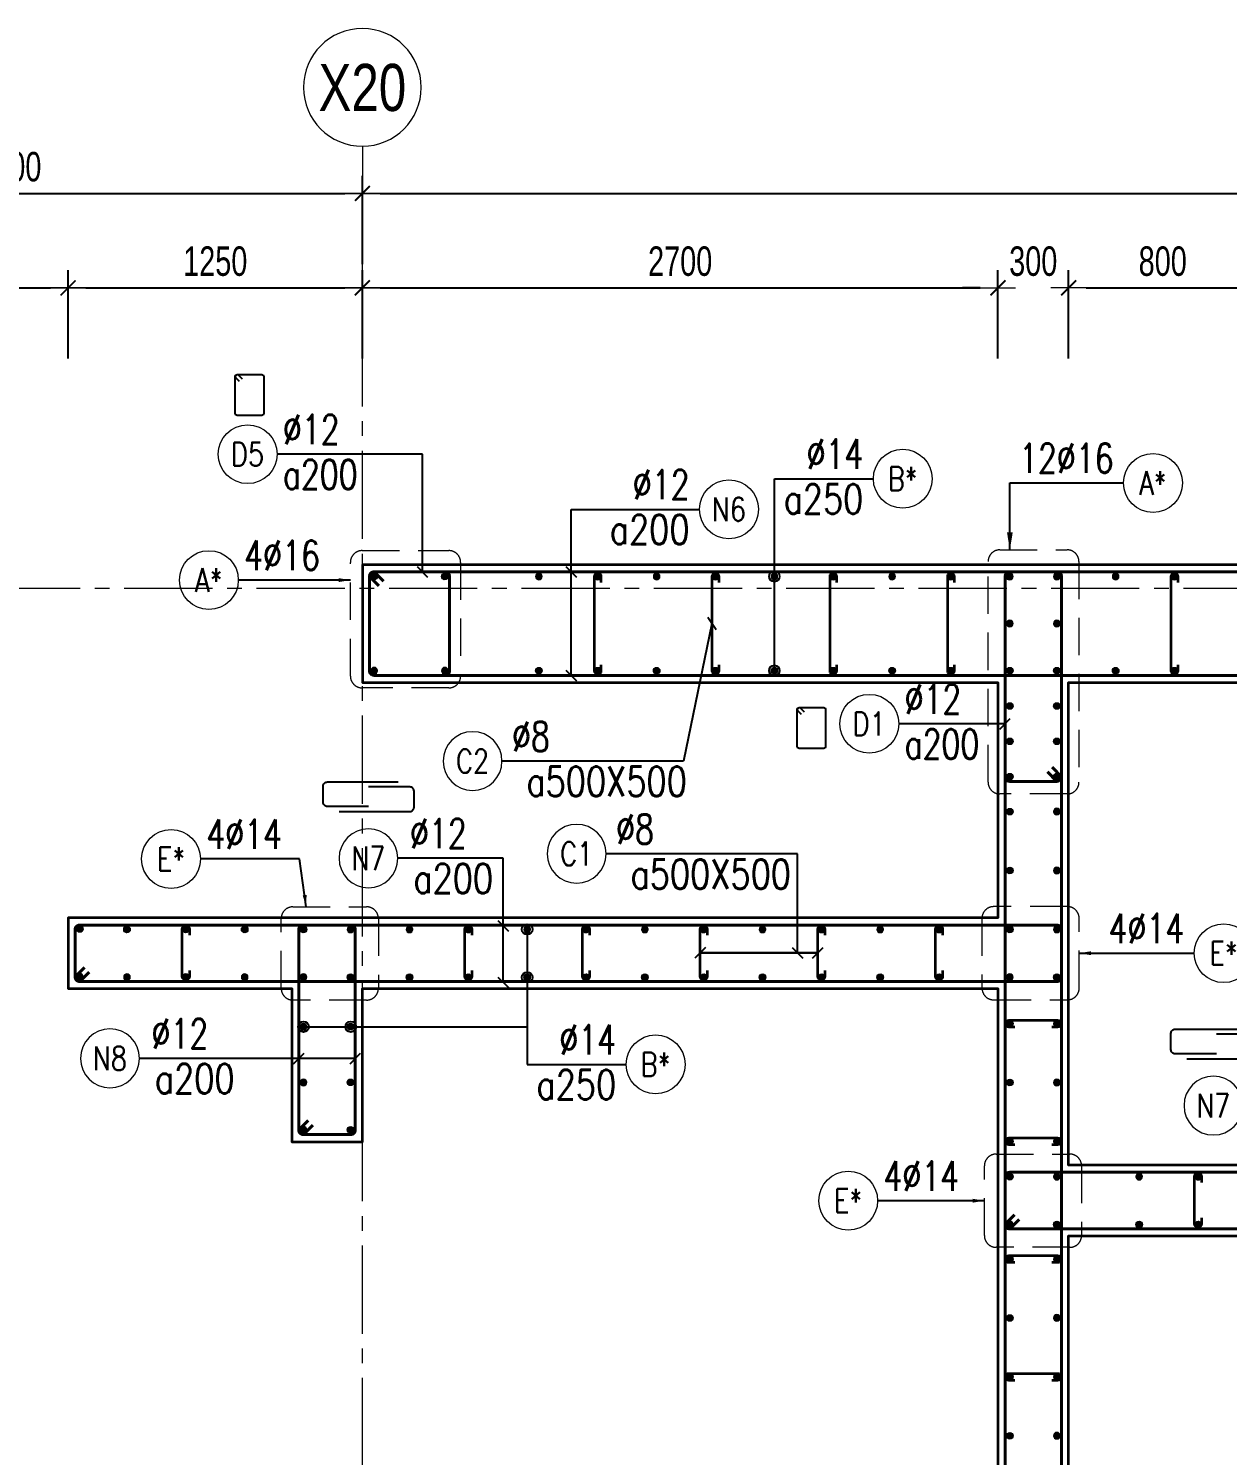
# Model space of a CAD drawing. Header units: millimetres. Extents: x 944027 to 981803, y -83026 to 82675.
# Drawn here: x 948453 to 953547, y -6382 to -322 of the extents above; entities that cross this region are included whole.
import ezdxf
from ezdxf.enums import TextEntityAlignment as Align

# ---------------------------------------------------------------- set-up
doc = ezdxf.new("R2010")
doc.units = ezdxf.units.MM
doc.header["$MEASUREMENT"] = 0
for name, pattern in [('HIDDEN2', [4.7625, 3.175, -1.5875]), ('HT_Dim Grid$0$CENTER2', [1.125, 0.75, -0.125, 0.125, -0.125]), ('HT_Grid$0$CENTER2', [1.125, 0.75, -0.125, 0.125, -0.125])]:
    doc.linetypes.add(name, pattern=pattern)
doc.layers.get('0').update_dxf_attribs({"lineweight": 20})
doc.layers.get('Defpoints').update_dxf_attribs({"color": 151, "lineweight": 9})
for name, color, linetype, lineweight in [('HT_Dim Grid$0$NDC_S_AXIS', 5, 'HT_Dim Grid$0$CENTER2', 13), ('HT_Dim Grid$0$NDC_S_SYMBOL', 1, 'Continuous', 15), ('HT_Dim Grid$0$NDC_S_TEXT SYMBOL', 7, 'Continuous', 20), ('HT_Grid$0$NDC_S_AXIS', 5, 'HT_Grid$0$CENTER2', 13), ('KC-LEADER', 153, 'Continuous', 18), ('KC-THEP', 6, 'Continuous', 40), ('NDC_S_DIM', 1, 'Continuous', 15), ('NDC_S_HIDDEN', 8, 'HIDDEN2', 13), ('NDC_S_LEADER', 1, 'Continuous', 15), ('NDC_S_REBAR', 4, 'Continuous', 35), ('NDC_S_STIRRUP', 4, 'Continuous', 40), ('NDC_S_VN TEXT', 7, 'Continuous', 20), ('NDC_S_WALL', 6, 'Continuous', 35)]:
    doc.layers.add(name, color=color, linetype=linetype, lineweight=lineweight)
doc.layers.add('Leader', color=6, linetype='Continuous')
doc.layers.add('Ligature', color=1, linetype='Continuous')
doc.styles.add('HT_Dim Grid$0$NDC_ANNO', font='', dxfattribs={"width": 0.8})
doc.styles.add('NDC_ARIAL', font='arial.ttf', dxfattribs={"width": 0.85})
doc.styles.add('NDC_DIM', font='', dxfattribs={"width": 0.75})
doc.styles.add('NDC_EN TXT', font='romans.shx', dxfattribs={"width": 0.8})
doc.styles.get('HT_Dim Grid$0$NDC_ANNO').set_extended_font_data('Dotum')
doc.styles.get('NDC_DIM').set_extended_font_data('Dotum')
doc.dimstyles.new('NDC_1-50', dxfattribs={"dimscale": 50, "dimtxt": 2.5, "dimasz": 1, "dimexe": 1.5, "dimexo": 0, "dimgap": 0.8, "dimtad": 1, "dimdec": 0, "dimdsep": 46, "dimtxsty": 'NDC_ARIAL', "dimblk": 'DIMMARK', "dimcen": 49999.938995, "dimdle": 1.5, "dimclrd": 1, "dimclre": 1, "dimclrt": 3, "dimadec": 0, "dimazin": 0, "dimtfac": 1, "dimtdec": 0, "dimtix": 1, "dimtmove": 2, "dimatfit": 3, "dimfxl": 1, "dimarcsym": 0})
doc.dimstyles.new('NDC_dim_30', dxfattribs={"dimscale": 30, "dimtxt": 2.5, "dimasz": 1.5, "dimexe": 1.5, "dimexo": 2.5, "dimgap": 1, "dimtad": 1, "dimdec": 0, "dimzin": 0, "dimdsep": 46, "dimtxsty": 'NDC_DIM', "dimblk": 'DIMMARK', "dimcen": 0.09, "dimdle": 1.2, "dimclrd": 1, "dimclre": 1, "dimclrt": 3, "dimadec": 0, "dimazin": 0, "dimtfac": 1, "dimtdec": 0, "dimtix": 1, "dimtofl": 0, "dimtmove": 0, "dimatfit": 3, "dimfxl": 6, "dimfxlon": 1, "dimtolj": 1, "dimtzin": 0, "dimarcsym": 0})
doc.dimstyles.new('NDC_dim_50', dxfattribs={"dimscale": 50, "dimtxt": 2.5, "dimasz": 1.5, "dimexe": 1.5, "dimexo": 2.5, "dimgap": 1, "dimtad": 1, "dimdec": 0, "dimzin": 0, "dimdsep": 46, "dimtxsty": 'NDC_DIM', "dimblk": 'DIMMARK', "dimcen": 0.09, "dimdle": 1.2, "dimclrd": 1, "dimclre": 1, "dimclrt": 3, "dimadec": 0, "dimazin": 0, "dimtfac": 1, "dimtdec": 0, "dimtix": 1, "dimtofl": 0, "dimtmove": 0, "dimatfit": 3, "dimfxl": 6, "dimfxlon": 1, "dimtolj": 1, "dimtzin": 0, "dimarcsym": 0})

# ---------------------------------------------------------------- blocks, each defined once
blk = doc.blocks.new('THEP')
at = {"layer": 'KC-LEADER', "color": 6}
blk.add_circle((0, 0), 14, dxfattribs=at)
at = {"layer": 'KC-THEP'}
for p, q in [((-14, 0), (14, 0)), ((9.9, 9.9), (-9.9, -9.9)), ((-9.9, 9.9), (9.9, -9.9)), ((0, 14), (0, -14))]:
    blk.add_line(p, q, dxfattribs=at)
blk = doc.blocks.new('DIMMARK')
at = {"layer": 'NDC_S_DIM', "color": 1}
blk.add_line((-1.5, 0), (1, 0), dxfattribs=at)
at = {"layer": 'NDC_S_DIM', "color": 2, "const_width": 0.1}
blk.add_lwpolyline([(-0.424, -0.424), (0.424, 0.424)], dxfattribs=at)
blk = doc.blocks.new('*U11')
blk.add_circle((-2.5, 0), 2.5)
at = {"layer": 'NDC_S_VN TEXT', "color": 3, "style": 'NDC_EN TXT', "width": 0.75}
for tag, p in [('DK1', (0.5, 0.85)), ('KC1', (0.5, -2.97))]:
    blk.add_attdef(tag, p, '', height=2.5, dxfattribs=at)
at = {"layer": 'NDC_S_VN TEXT', "color": 7, "style": 'NDC_EN TXT', "width": 0.8}
blk.add_attdef('SH2', text='', height=2, dxfattribs=at).set_placement((-2.5, 0), align=Align.MIDDLE)
blk = doc.blocks.new('*U13')
blk.add_circle((-2.5, 0), 2.5)
at = {"layer": 'NDC_S_VN TEXT', "color": 3, "style": 'NDC_EN TXT', "width": 0.75}
blk.add_attdef('DK1', (0.5, 0.85), '', height=2.5, dxfattribs=at)
at = {"layer": 'NDC_S_VN TEXT', "color": 7, "style": 'NDC_EN TXT', "width": 0.8}
blk.add_attdef('SH2', text='', height=2, dxfattribs=at).set_placement((-2.5, 0), align=Align.MIDDLE)
blk = doc.blocks.new('*U10')
blk.add_circle((2.5, 0), 2.5)
at = {"layer": 'NDC_S_VN TEXT', "color": 3, "style": 'NDC_EN TXT'}
for tag, width, p in [('DK2', 0.75, (-0.85, 0.85)), ('KC2', 0.8, (-0.85, -2.97))]:
    blk.add_attdef(tag, text='', height=2.5, dxfattribs=dict(at, width=width)).set_placement(p, align=Align.RIGHT)
at = {"layer": 'NDC_S_VN TEXT', "color": 7, "style": 'NDC_EN TXT', "width": 0.8}
blk.add_attdef('SH3', text='', height=2, dxfattribs=at).set_placement((2.5, 0), align=Align.MIDDLE)
blk = doc.blocks.new('*U9')
blk.add_circle((2.5, 0), 2.5)
at = {"layer": 'NDC_S_VN TEXT', "color": 3, "style": 'NDC_EN TXT', "width": 0.75}
blk.add_attdef('DK2', text='', height=2.5, dxfattribs=at).set_placement((-0.85, 0.85), align=Align.RIGHT)
at = {"layer": 'NDC_S_VN TEXT', "color": 7, "style": 'NDC_EN TXT', "width": 0.8}
blk.add_attdef('SH3', text='', height=2, dxfattribs=at).set_placement((2.5, 0), align=Align.MIDDLE)
blk = doc.blocks.new('A$C72321851')
at = {"layer": 'Ligature'}
for points in [[(-60.9, -129.3), (-60.9, 170.9, -0.414214), (-43.3, 188.5), (25.8, 188.5, -0.414214), (43.4, 170.9), (43.4, -4.3)], [(-39.7, -4.3), (-39.7, -179.5, 0.414214), (-22.1, -197.1), (47, -197.1, 0.414214), (64.6, -179.5), (64.6, 120.7)]]:
    blk.add_lwpolyline(points, format="xyb", dxfattribs=at)
blk = doc.blocks.new('*D440')
at = {"layer": 'Defpoints', "color": 0, "ltscale": 200, "transparency": 16777216}
for p in [(948621.5, -1423.6), (947171.5, -2599.3), (948621.5, -2599.3)]:
    blk.add_point(p, dxfattribs=at)
at = {"layer": 'NDC_S_DIM', "color": 1, "lineweight": -2, "ltscale": 200, "transparency": 16777216}
for p, q in [((947171.5, -1723.6), (947171.5, -1348.6)), ((948621.5, -1723.6), (948621.5, -1348.6)), ((947246.5, -1423.6), (948546.5, -1423.6))]:
    blk.add_line(p, q, dxfattribs=at)
at = {"layer": 'NDC_S_DIM', "color": 1, "lineweight": -2, "ltscale": 200, "transparency": 16777216, "xscale": 75, "yscale": 75, "zscale": 75, "rotation": 180}
blk.add_blockref('DIMMARK', (947171.5, -1423.6), dxfattribs=at)
at = {"layer": 'NDC_S_DIM', "color": 1, "lineweight": -2, "ltscale": 200, "transparency": 16777216, "xscale": 75, "yscale": 75, "zscale": 75}
blk.add_blockref('DIMMARK', (948621.5, -1423.6), dxfattribs=at)
at = {"layer": 'NDC_S_DIM', "color": 3, "ltscale": 200, "transparency": 16777216, "insert": (947896.5, -1311), "char_height": 125, "attachment_point": 5, "style": 'NDC_DIM'}
blk.add_mtext('\\A1;1450', dxfattribs=at)
blk = doc.blocks.new('*D441')
at = {"layer": 'Defpoints', "color": 0, "ltscale": 200, "transparency": 16777216}
for p in [(952871.5, -1423.6), (952571.5, -3099.3), (952871.5, -3099.3)]:
    blk.add_point(p, dxfattribs=at)
at = {"layer": 'NDC_S_DIM', "color": 1, "lineweight": -2, "ltscale": 200, "transparency": 16777216}
for p, q in [((952571.5, -1723.6), (952571.5, -1348.6)), ((952871.5, -1723.6), (952871.5, -1348.6)), ((952496.5, -1423.6), (952421.5, -1423.6)), ((952946.5, -1423.6), (953021.5, -1423.6))]:
    blk.add_line(p, q, dxfattribs=at)
at = {"layer": 'NDC_S_DIM', "color": 1, "lineweight": -2, "ltscale": 200, "transparency": 16777216, "xscale": 75, "yscale": 75, "zscale": 75}
blk.add_blockref('DIMMARK', (952571.5, -1423.6), dxfattribs=at)
at = {"layer": 'NDC_S_DIM', "color": 1, "lineweight": -2, "ltscale": 200, "transparency": 16777216, "xscale": 75, "yscale": 75, "zscale": 75, "rotation": 180}
blk.add_blockref('DIMMARK', (952871.5, -1423.6), dxfattribs=at)
at = {"layer": 'NDC_S_DIM', "color": 3, "ltscale": 200, "transparency": 16777216, "insert": (952721.5, -1311), "char_height": 125, "attachment_point": 5, "style": 'NDC_DIM'}
blk.add_mtext('\\A1;300', dxfattribs=at)
blk = doc.blocks.new('*D442')
at = {"layer": 'Defpoints', "color": 0, "ltscale": 200, "transparency": 16777216}
for p in [(953671.5, -1423.6), (953671.5, -2849.3), (952871.5, -3099.3)]:
    blk.add_point(p, dxfattribs=at)
at = {"layer": 'NDC_S_DIM', "color": 1, "lineweight": -2, "ltscale": 200, "transparency": 16777216}
for p, q in [((952871.5, -1723.6), (952871.5, -1348.6)), ((953671.5, -1723.6), (953671.5, -1348.6)), ((952946.5, -1423.6), (953596.5, -1423.6))]:
    blk.add_line(p, q, dxfattribs=at)
at = {"layer": 'NDC_S_DIM', "color": 1, "lineweight": -2, "ltscale": 200, "transparency": 16777216, "xscale": 75, "yscale": 75, "zscale": 75, "rotation": 180}
blk.add_blockref('DIMMARK', (952871.5, -1423.6), dxfattribs=at)
at = {"layer": 'NDC_S_DIM', "color": 1, "lineweight": -2, "ltscale": 200, "transparency": 16777216, "xscale": 75, "yscale": 75, "zscale": 75}
blk.add_blockref('DIMMARK', (953671.5, -1423.6), dxfattribs=at)
at = {"layer": 'NDC_S_DIM', "color": 3, "ltscale": 200, "transparency": 16777216, "insert": (953271.5, -1311), "char_height": 125, "attachment_point": 5, "style": 'NDC_DIM'}
blk.add_mtext('\\A1;800', dxfattribs=at)
blk = doc.blocks.new('*D450')
at = {"layer": 'Defpoints', "color": 0, "ltscale": 200, "transparency": 16777216}
for p in [(949871.5, -1022.4), (946871.5, -1723.6), (949871.5, -1723.6)]:
    blk.add_point(p, dxfattribs=at)
at = {"layer": 'NDC_S_DIM', "color": 1, "lineweight": -2, "ltscale": 200, "transparency": 16777216}
for p, q in [((946871.5, -1322.4), (946871.5, -947.4)), ((949871.5, -1322.4), (949871.5, -947.4)), ((946946.5, -1022.4), (949796.5, -1022.4))]:
    blk.add_line(p, q, dxfattribs=at)
at = {"layer": 'NDC_S_DIM', "color": 1, "lineweight": -2, "ltscale": 200, "transparency": 16777216, "xscale": 75, "yscale": 75, "zscale": 75, "rotation": 180}
blk.add_blockref('DIMMARK', (946871.5, -1022.4), dxfattribs=at)
at = {"layer": 'NDC_S_DIM', "color": 1, "lineweight": -2, "ltscale": 200, "transparency": 16777216, "xscale": 75, "yscale": 75, "zscale": 75}
blk.add_blockref('DIMMARK', (949871.5, -1022.4), dxfattribs=at)
at = {"layer": 'NDC_S_DIM', "color": 3, "ltscale": 200, "transparency": 16777216, "insert": (948371.5, -909.8), "char_height": 125, "attachment_point": 5, "style": 'NDC_DIM'}
blk.add_mtext('\\A1;3000', dxfattribs=at)
blk = doc.blocks.new('*U21')
at = {"layer": 'HT_Dim Grid$0$NDC_S_SYMBOL'}
blk.add_line((0, 5), (0, 9), dxfattribs=at)
blk.add_circle((0, 0), 5, dxfattribs=at)
at = {"layer": 'HT_Dim Grid$0$NDC_S_TEXT SYMBOL', "color": 7, "style": 'HT_Dim Grid$0$NDC_ANNO', "width": 0.8}
blk.add_attdef('GRID', text='', height=4, dxfattribs=at).set_placement((0, 0), align=Align.MIDDLE)
blk = doc.blocks.new('*D427')
at = {"layer": 'Defpoints', "color": 0, "ltscale": 200, "transparency": 16777216}
for p in [(949871.5, -1423.6), (949871.5, -1996.8), (948621.5, -2599.3)]:
    blk.add_point(p, dxfattribs=at)
at = {"layer": 'NDC_S_DIM', "color": 1, "lineweight": -2, "ltscale": 200, "transparency": 16777216}
for p, q in [((948621.5, -1723.6), (948621.5, -1348.6)), ((949871.5, -1723.6), (949871.5, -1348.6)), ((948696.5, -1423.6), (949796.5, -1423.6))]:
    blk.add_line(p, q, dxfattribs=at)
at = {"layer": 'NDC_S_DIM', "color": 1, "lineweight": -2, "ltscale": 200, "transparency": 16777216, "xscale": 75, "yscale": 75, "zscale": 75, "rotation": 180}
blk.add_blockref('DIMMARK', (948621.5, -1423.6), dxfattribs=at)
at = {"layer": 'NDC_S_DIM', "color": 1, "lineweight": -2, "ltscale": 200, "transparency": 16777216, "xscale": 75, "yscale": 75, "zscale": 75}
blk.add_blockref('DIMMARK', (949871.5, -1423.6), dxfattribs=at)
at = {"layer": 'NDC_S_DIM', "color": 3, "ltscale": 200, "transparency": 16777216, "insert": (949246.5, -1311), "char_height": 125, "attachment_point": 5, "style": 'NDC_DIM'}
blk.add_mtext('\\A1;1250', dxfattribs=at)
blk = doc.blocks.new('*D428')
at = {"layer": 'Defpoints', "color": 0, "ltscale": 200, "transparency": 16777216}
for p in [(952571.5, -1423.6), (952571.5, -1723.6), (949871.5, -1996.8)]:
    blk.add_point(p, dxfattribs=at)
at = {"layer": 'NDC_S_DIM', "color": 1, "lineweight": -2, "ltscale": 200, "transparency": 16777216}
for p, q in [((949871.5, -1723.6), (949871.5, -1348.6)), ((952571.5, -1598.6), (952571.5, -1348.6)), ((949946.5, -1423.6), (952496.5, -1423.6))]:
    blk.add_line(p, q, dxfattribs=at)
at = {"layer": 'NDC_S_DIM', "color": 1, "lineweight": -2, "ltscale": 200, "transparency": 16777216, "xscale": 75, "yscale": 75, "zscale": 75, "rotation": 180}
blk.add_blockref('DIMMARK', (949871.5, -1423.6), dxfattribs=at)
at = {"layer": 'NDC_S_DIM', "color": 1, "lineweight": -2, "ltscale": 200, "transparency": 16777216, "xscale": 75, "yscale": 75, "zscale": 75}
blk.add_blockref('DIMMARK', (952571.5, -1423.6), dxfattribs=at)
at = {"layer": 'NDC_S_DIM', "color": 3, "ltscale": 200, "transparency": 16777216, "insert": (951221.5, -1311), "char_height": 125, "attachment_point": 5, "style": 'NDC_DIM'}
blk.add_mtext('\\A1;2700', dxfattribs=at)
blk = doc.blocks.new('*D429')
at = {"layer": 'Defpoints', "color": 0, "ltscale": 200, "transparency": 16777216}
for p in [(958671.5, -1022.4), (949871.5, -1723.6), (958671.5, -2599.3)]:
    blk.add_point(p, dxfattribs=at)
at = {"layer": 'NDC_S_DIM', "color": 1, "lineweight": -2, "ltscale": 200, "transparency": 16777216}
for p, q in [((949871.5, -1322.4), (949871.5, -947.4)), ((958671.5, -1322.4), (958671.5, -947.4)), ((949946.5, -1022.4), (958596.5, -1022.4))]:
    blk.add_line(p, q, dxfattribs=at)
at = {"layer": 'NDC_S_DIM', "color": 1, "lineweight": -2, "ltscale": 200, "transparency": 16777216, "xscale": 75, "yscale": 75, "zscale": 75, "rotation": 180}
blk.add_blockref('DIMMARK', (949871.5, -1022.4), dxfattribs=at)
at = {"layer": 'NDC_S_DIM', "color": 1, "lineweight": -2, "ltscale": 200, "transparency": 16777216, "xscale": 75, "yscale": 75, "zscale": 75}
blk.add_blockref('DIMMARK', (958671.5, -1022.4), dxfattribs=at)
at = {"layer": 'NDC_S_DIM', "color": 3, "ltscale": 200, "transparency": 16777216, "insert": (954271.5, -909.8), "char_height": 125, "attachment_point": 5, "style": 'NDC_DIM'}
blk.add_mtext('\\A1;8800', dxfattribs=at)

msp = doc.modelspace()

# ---------------------------------------------------------------- linework, layer by layer
at = {"layer": 'HT_Grid$0$NDC_S_AXIS', "ltscale": 500}
for p, q in [((949871.5, -13177.5), (949871.5, -1022.4)), ((944922.1, -2699.3), (960215.5, -2699.3))]:
    msp.add_line(p, q, dxfattribs=at)
at = {"layer": 'Ligature'}
for points in [[(949349.8, -1821.8), (949333.9, -1805.8, -0.668179), (949339.7, -1791.9), (949444.3, -1791.9, -0.414214), (949452.5, -1800.1), (949452.5, -1957.2, -0.414214), (949444.3, -1965.3), (949339.7, -1965.3, -0.414214), (949331.5, -1957.2), (949331.5, -1800.1, -0.668179), (949345.4, -1794.3), (949361.4, -1810.3)], [(951737, -3235.7), (951721, -3219.7, -0.668179), (951726.8, -3205.8), (951831.4, -3205.8, -0.414214), (951839.6, -3214), (951839.6, -3371.1, -0.414214), (951831.4, -3379.2), (951726.8, -3379.2, -0.414214), (951718.6, -3371.1), (951718.6, -3214, -0.668179), (951732.5, -3208.2), (951748.5, -3224.2)]]:
    msp.add_lwpolyline(points, format="xyb", dxfattribs=at)
at = {"layer": 'NDC_S_HIDDEN', "ltscale": 50}
for points in [[(949870.5, -2539.4), (950239, -2539.4, -0.414214), (950289, -2589.4), (950289, -3072.1, -0.414214), (950239, -3122.1), (949870.5, -3122.1, -0.414214), (949820.5, -3072.1), (949820.5, -2589.4, -0.414214)], [(952579.6, -2536.2), (952865.7, -2536.2, -0.414214), (952915.7, -2586.2), (952915.7, -3522.7, -0.414214), (952865.7, -3572.7), (952579.6, -3572.7, -0.414214), (952529.6, -3522.7), (952529.6, -2586.2, -0.414214)], [(949576.5, -4052), (949889.5, -4052, -0.414214), (949939.5, -4102), (949939.5, -4397.9, -0.414214), (949889.5, -4447.9), (949576.5, -4447.9, -0.414214), (949526.5, -4397.9), (949526.5, -4102, -0.414214)], [(952866.4, -4051), (952553.4, -4051.2, 0.414214), (952503.4, -4101.3), (952503.7, -4397.1, 0.414214), (952553.7, -4447.1), (952866.7, -4446.9, 0.414214), (952916.7, -4396.8), (952916.5, -4100.9, 0.414214)], [(952563.8, -5102), (952876.8, -5102, -0.414214), (952926.8, -5152), (952926.8, -5447.9, -0.414214), (952876.8, -5497.9), (952563.8, -5497.9, -0.414214), (952513.8, -5447.9), (952513.8, -5152, -0.414214)]]:
    msp.add_lwpolyline(points, format="xyb", close=True, dxfattribs=at)
at = {"layer": 'NDC_S_REBAR'}
for points in [[(950886.6, -2674.3), (950886.6, -2649.3, 1), (950856.6, -2649.3), (950856.6, -3049.3, 1), (950886.6, -3049.3), (950886.6, -3024.3)], [(951386.6, -2674.3), (951386.6, -2649.3, 1), (951356.6, -2649.3), (951356.6, -3049.3, 1), (951386.6, -3049.3), (951386.6, -3024.3)], [(951886.6, -2674.3), (951886.6, -2649.3, 1), (951856.6, -2649.3), (951856.6, -3049.3, 1), (951886.6, -3049.3), (951886.6, -3024.3)], [(952386.6, -2674.3), (952386.6, -2649.3, 1), (952356.6, -2649.3), (952356.6, -3049.3, 1), (952386.6, -3049.3), (952386.6, -3024.3)], [(953336.5, -2674.3), (953336.5, -2649.3, 1), (953306.5, -2649.3), (953306.5, -3049.3, 1), (953336.5, -3049.3), (953336.5, -3024.3)], [(949136.5, -4322.7), (949136.5, -4347.7, -1), (949106.5, -4347.7), (949106.5, -4147.7, -1), (949136.5, -4147.7), (949136.5, -4172.7)], [(950336.5, -4322.7), (950336.5, -4347.7, -1), (950306.5, -4347.7), (950306.5, -4147.7, -1), (950336.5, -4147.7), (950336.5, -4172.7)], [(950836.5, -4322.7), (950836.5, -4347.7, -1), (950806.5, -4347.7), (950806.5, -4147.7, -1), (950836.5, -4147.7), (950836.5, -4172.7)], [(951336.5, -4322.7), (951336.5, -4347.7, -1), (951306.5, -4347.7), (951306.5, -4147.7, -1), (951336.5, -4147.7), (951336.5, -4172.7)], [(951836.5, -4322.7), (951836.5, -4347.7, -1), (951806.5, -4347.7), (951806.5, -4147.7, -1), (951836.5, -4147.7), (951836.5, -4172.7)], [(952336.5, -4322.7), (952336.5, -4347.7, -1), (952306.5, -4347.7), (952306.5, -4147.7, -1), (952336.5, -4147.7), (952336.5, -4172.7)], [(952643, -4563), (952618, -4563, -1), (952618, -4533), (952825, -4533, -1), (952825, -4563), (952800, -4563)], [(952643, -5063), (952618, -5063, -1), (952618, -5033), (952825.1, -5033, -1), (952825.1, -5063), (952800.1, -5063)], [(953436.5, -5372.7), (953436.5, -5397.7, -1), (953406.5, -5397.7), (953406.5, -5197.7, -1), (953436.5, -5197.7), (953436.5, -5222.7)], [(952643, -5563), (952618, -5563, -1), (952618, -5533), (952825.1, -5533, -1), (952825.1, -5563), (952800.1, -5563)], [(952643, -6063), (952618, -6063, -1), (952618, -6033), (952825.1, -6033, -1), (952825.1, -6063), (952800.1, -6063)]]:
    msp.add_lwpolyline(points, format="xyb", dxfattribs=at)
at = {"layer": 'NDC_S_STIRRUP'}
for points in [[(949961.5, -2669.3), (949921.5, -2629.3, 0.414214), (949901.5, -2649.3), (949901.5, -3049.3, 0.414214), (949921.5, -3069.3), (954021.5, -3069.3, 0.414214), (954041.5, -3049.3), (954041.5, -2649.3, 0.414214), (954021.5, -2629.3), (949921.5, -2629.3, 0.414214), (949901.5, -2649.3), (949941.5, -2689.3)], [(949961.5, -2669.3), (949921.5, -2629.3, 0.414214), (949901.5, -2649.3), (949901.5, -3049.3, 0.414214), (949921.5, -3069.3), (950221.5, -3069.3, 0.414214), (950241.5, -3049.3), (950241.5, -2649.3, 0.414214), (950221.5, -2629.3), (949921.5, -2629.3, 0.414214), (949901.5, -2649.3), (949941.5, -2689.3)], [(952801.5, -11709.3), (952841.5, -11749.3, -0.414214), (952821.5, -11769.3), (952621.5, -11769.3, -0.414214), (952601.5, -11749.3), (952601.5, -2649.3, -0.414214), (952621.5, -2629.3), (952821.5, -2629.3, -0.414214), (952841.5, -2649.3), (952841.5, -11749.3, -0.414214), (952821.5, -11769.3), (952781.5, -11729.3)], [(952801.6, -3459.3), (952841.6, -3499.3, -0.414214), (952821.6, -3519.3), (952621.6, -3519.3, -0.414214), (952601.6, -3499.3), (952601.5, -2649.3, -0.414214), (952621.5, -2629.3), (952821.5, -2629.3, -0.414214), (952841.5, -2649.3), (952841.6, -3499.3, -0.414214), (952821.6, -3519.3), (952781.6, -3479.3)], [(948711.5, -4329.3), (948671.5, -4369.3, -0.414214), (948651.5, -4349.3), (948651.5, -4149.3, -0.414214), (948671.5, -4129.3), (952821.5, -4129.3, -0.414214), (952841.5, -4149.3), (952841.5, -4349.3, -0.414358), (952821.5, -4369.3), (948671.5, -4369.3, -0.414214), (948651.5, -4349.3), (948691.5, -4309.3)], [(949641.5, -4959.3), (949601.5, -4999.3, 0.414214), (949621.5, -5019.3), (949821.5, -5019.3, 0.414214), (949841.5, -4999.3), (949841.5, -4149.3, 0.414214), (949821.5, -4129.3), (949621.5, -4129.3, 0.414214), (949601.5, -4149.3), (949601.5, -4999.3, 0.414214), (949621.5, -5019.3), (949661.5, -4979.3)], [(952661.5, -5379.3), (952621.5, -5419.3, -0.414214), (952601.5, -5399.3), (952601.5, -5199.3, -0.414214), (952621.5, -5179.3), (955921.5, -5179.3, -0.414214), (955941.5, -5199.3), (955941.5, -5399.3, -0.414358), (955921.5, -5419.3), (952621.5, -5419.3, -0.414214), (952601.5, -5399.3), (952641.5, -5359.3)]]:
    msp.add_lwpolyline(points, format="xyb", dxfattribs=at)
at = {"layer": 'NDC_S_WALL', "ltscale": 10}
for points in [[(954071.5, -2599.3), (949871.5, -2599.3), (949871.5, -3099.3), (952571.5, -3099.3), (952571.5, -4099.3), (948621.5, -4099.3), (948621.5, -4399.3), (949571.5, -4399.3), (949571.5, -5049.3), (949871.5, -5049.3), (949871.5, -4399.3), (952571.5, -4399.3), (952571.5, -9799.3)], [(955671.5, -5149.3), (952871.5, -5149.3), (952871.5, -3099.3), (954071.5, -3099.3)], [(958671.5, -11299.3), (952871.5, -11299.3), (952871.5, -5449.3), (955671.5, -5449.3)]]:
    msp.add_lwpolyline(points, dxfattribs=at)

# ---------------------------------------------------------------- block references
at = {"layer": 'HT_Dim Grid$0$NDC_S_AXIS'}
ref = msp.add_blockref('*U21', (949871.5, -572.4), dxfattribs=dict(at, xscale=-50, yscale=50, zscale=50, rotation=180))
ref.add_attrib('GRID', 'X20', dxfattribs={"layer": 'HT_Dim Grid$0$NDC_S_TEXT SYMBOL', "color": 7, "height": 200, "style": 'HT_Dim Grid$0$NDC_ANNO', "width": 0.8}).set_placement((949871.5, -572.4), align=Align.MIDDLE)
at = {"layer": 'KC-THEP'}
for p, rotation in [((949921.5, -2649.3), 9.668564436380946), ((950221.5, -2649.3), 9.668564436380946), ((952618, -2649.3), 189.6685644359343), ((952618, -2649.3), 189.6685644359343), ((950621.6, -3049.3), 189.6685644363809), ((950871.6, -3049.3), 189.6685644363809), ((951121.6, -3049.3), 189.6685644363809), ((951371.6, -3049.3), 189.6685644363809), ((951621.6, -3049.3), 189.6685644363809), ((951871.6, -3049.3), 189.6685644363809), ((952121.6, -3049.3), 189.6685644363809), ((952371.6, -3049.3), 189.6685644363809), ((952621.5, -3049.3), 189.6685644359343), ((952621.5, -3049.3), 189.6685644359343), ((952621.6, -3049.3), 189.6685644363809), ((952821.5, -3049.3), 189.6685644359343), ((952821.5, -3049.3), 189.6685644359343), ((953071.5, -3049.3), 189.6685644363809), ((953321.5, -3049.3), 189.6685644363809), ((952621.5, -3199.3), 189.6685644359343), ((952821.5, -3199.3), 189.6685644359343), ((952621.5, -3349.3), 189.6685644359343), ((952821.5, -3349.3), 189.6685644359343), ((952621.5, -3499.3), 189.6685644359343), ((952821.5, -3499.3), 189.6685644359343), ((952621.5, -3648), 189.6685644363809), ((952621.5, -3898), 189.6685644363809), ((948671.5, -4146.2), 189.6685644363809), ((948871.5, -4148), 189.6685644363809), ((949121.5, -4148), 189.6685644363809), ((949371.5, -4148), 189.6685644363809), ((949621.5, -4148), 189.6685644363809), ((952621.5, -4148), 189.6685644363809), ((949821.5, -4350.8), 189.6685644363809), ((950071.5, -4350.8), 189.6685644363809), ((950321.5, -4350.8), 189.6685644363809), ((950571.5, -4350.8), 189.6685644363809), ((950821.5, -4350.8), 189.6685644363809), ((951071.5, -4350.8), 189.6685644363809), ((951321.5, -4350.8), 189.6685644363809), ((951571.5, -4350.8), 189.6685644363809), ((951821.5, -4350.8), 189.6685644363809), ((952071.5, -4350.8), 189.6685644363809), ((952321.5, -4350.8), 189.6685644363809), ((952821.5, -4350.8), 189.6685644363809), ((952621.5, -4548), 189.6685644363809), ((949821.5, -4560.9), 189.6685644363809), ((949821.5, -4797.2), 189.6685644363809), ((952621.5, -4798), 189.6685644363809), ((949821.5, -4999), 189.6685644363809), ((952621.5, -5048), 189.6685644363809), ((952621.5, -5198), 189.6685644363809), ((952821.5, -5400.8), 189.6685644363809), ((953171.5, -5400.8), 189.6685644363809), ((953421.5, -5400.8), 189.6685644363809), ((952621.5, -5548), 189.6685644363809), ((952621.5, -5798), 189.6685644363809), ((952621.5, -6048), 189.6685644363809), ((952621.5, -6298), 189.6685644363809)]:
    msp.add_blockref('THEP', p, dxfattribs=dict(at, rotation=rotation))
at = {"layer": 'KC-THEP', "xscale": -1}
for p, rotation in [((950621.6, -2649.3), 350.3314355636191), ((950871.6, -2649.3), 350.3314355636191), ((951121.6, -2649.3), 350.3314355636191), ((951371.6, -2649.3), 350.3314355636191), ((951621.6, -2649.3), 350.3314355636191), ((951871.6, -2649.3), 350.3314355636191), ((952121.6, -2649.3), 350.3314355636191), ((952371.6, -2649.3), 350.3314355636191), ((952621.6, -2649.3), 350.3314355636191), ((952821.5, -2649.3), 350.3314355631725), ((952821.5, -2649.3), 350.3314355631725), ((953071.5, -2649.3), 350.3314355636191), ((953321.5, -2649.3), 350.3314355636191), ((952621.5, -2849.3), 170.3314355631724), ((952621.5, -2849.3), 170.3314355631724), ((952821.5, -2849.3), 170.3314355631724), ((952821.5, -2849.3), 170.3314355631724), ((949921.5, -3049.3), 170.331435563619), ((950221.5, -3049.3), 170.331435563619), ((952821.5, -3647.7), 350.3314355636191), ((952821.5, -3897.7), 350.3314355636191), ((949821.5, -4147.7), 350.3314355636191), ((950071.5, -4147.7), 350.3314355636191), ((950321.5, -4147.7), 350.3314355636191), ((950571.5, -4147.7), 350.3314355636191), ((950821.5, -4147.7), 350.3314355636191), ((951071.5, -4147.7), 350.3314355636191), ((951321.5, -4147.7), 350.3314355636191), ((951571.5, -4147.7), 350.3314355636191), ((951821.5, -4147.7), 350.3314355636191), ((952071.5, -4147.7), 350.3314355636191), ((952321.5, -4147.7), 350.3314355636191), ((952821.5, -4147.7), 350.3314355636191), ((948671.5, -4349.3), 350.3314355636191), ((948871.5, -4351.1), 350.3314355636191), ((949121.5, -4351.1), 350.3314355636191), ((949371.5, -4351.1), 350.3314355636191), ((949621.5, -4351.1), 350.3314355636191), ((952621.5, -4351.1), 350.3314355636191), ((952821.5, -4547.7), 350.3314355636191), ((949621.5, -4561.2), 350.3314355636191), ((949621.5, -4797.5), 350.3314355636191), ((952821.5, -4797.7), 350.3314355636191), ((949621.5, -4999.3), 350.3314355636191), ((952821.5, -5047.7), 350.3314355636191), ((952821.5, -5197.7), 350.3314355636191), ((953171.5, -5197.7), 350.3314355636191), ((953421.5, -5197.7), 350.3314355636191), ((952621.5, -5401.1), 350.3314355636191), ((952821.5, -5547.7), 350.3314355636191), ((952821.5, -5797.7), 350.3314355636191), ((952821.5, -6047.7), 350.3314355636191), ((952821.5, -6297.7), 350.3314355636191)]:
    msp.add_blockref('THEP', p, dxfattribs=dict(at, rotation=rotation))
at = {"layer": 'Leader', "xscale": -1, "rotation": 270.0000000000001}
for p in [(949902.3, -3586.3), (953503.6, -4636.3)]:
    msp.add_blockref('A$C72321851', p, dxfattribs=at)
at = {"layer": 'NDC_S_VN TEXT', "xscale": 50, "yscale": 50, "zscale": 50}
for name, p, values in [('*U11', (949508.9, -2129.9), {'SH2': 'D5', 'DK1': '%%C12', 'KC1': 'a200'}), ('*U10', (952042.2, -2234.2), {'SH3': 'B*', 'DK2': '%%C14', 'KC2': 'a250'}), ('*U9', (953105.3, -2252.2), {'SH3': 'A*', 'DK2': '12%%C16'}), ('*U10', (951303.8, -2364), {'SH3': 'N6', 'DK2': '%%C12', 'KC2': 'a200'}), ('*U13', (949344.5, -2664.6), {'SH2': 'A*', 'DK1': '4%%C16'}), ('*U11', (952149.9, -3274.7), {'SH2': 'D1', 'DK1': '%%C12', 'KC1': 'a200'}), ('*U13', (949183.8, -3848.8), {'SH2': 'E*', 'DK1': '4%%C14'}), ('*U9', (953405.5, -4248.9), {'SH3': 'E*', 'DK2': '4%%C14'}), ('*U10', (950992.1, -4721.2), {'SH3': 'B*', 'DK2': '%%C14', 'KC2': 'a250'}), ('*U13', (952060.4, -5300), {'SH2': 'E*', 'DK1': '4%%C14'})]:
    msp.add_blockref(name, p, dxfattribs=at).add_auto_attribs(values)
at = {"layer": 'NDC_S_VN TEXT'}
ref = msp.add_blockref('*U10', (950464.6, -3433.2), dxfattribs=dict(at, xscale=-50, yscale=50, zscale=50))
ref.add_attrib('SH3', 'C2', dxfattribs={"color": 7, "height": 100, "style": 'NDC_EN TXT', "width": 0.8}).set_placement((950339.6, -3433.2), align=Align.MIDDLE)
ref.add_attrib('DK2', '%%c8', dxfattribs={"color": 3, "height": 125, "style": 'NDC_EN TXT', "width": 0.75}).set_placement((950667.8, -3390.9), align=Align.RIGHT)
ref.add_attrib('KC2', 'a500X500', dxfattribs={"color": 3, "height": 125, "style": 'NDC_EN TXT', "width": 0.8}).set_placement((951249.9, -3581.8), align=Align.RIGHT)
ref = msp.add_blockref('*U10', (950022.3, -3845.9), dxfattribs=dict(at, xscale=-50, yscale=50, zscale=50))
ref.add_attrib('SH3', 'N7', dxfattribs={"color": 7, "height": 100, "style": 'NDC_EN TXT', "width": 0.8}).set_placement((949897.3, -3845.9), align=Align.MIDDLE)
ref.add_attrib('DK2', '%%C12', dxfattribs={"color": 3, "height": 125, "style": 'NDC_EN TXT', "width": 0.75}).set_placement((950314.8, -3803.6), align=Align.RIGHT)
ref.add_attrib('KC2', 'a200', dxfattribs={"color": 3, "height": 125, "style": 'NDC_EN TXT', "width": 0.8}).set_placement((950426.7, -3994.5), align=Align.RIGHT)
ref = msp.add_blockref('*U10', (950907, -3826.7), dxfattribs=dict(at, xscale=-50, yscale=50, zscale=50))
ref.add_attrib('SH3', 'C1', dxfattribs={"color": 7, "height": 100, "style": 'NDC_EN TXT', "width": 0.8}).set_placement((950782, -3826.7), align=Align.MIDDLE)
ref.add_attrib('DK2', '%%c8', dxfattribs={"color": 3, "height": 125, "style": 'NDC_EN TXT', "width": 0.75}).set_placement((951110.2, -3784.5), align=Align.RIGHT)
ref.add_attrib('KC2', 'a500X500', dxfattribs={"color": 3, "height": 125, "style": 'NDC_EN TXT', "width": 0.8}).set_placement((951692.4, -3975.4), align=Align.RIGHT)
ref = msp.add_blockref('*U10', (948924.3, -4695.6), dxfattribs=dict(at, xscale=-50, yscale=50, zscale=50))
ref.add_attrib('SH3', 'N8', dxfattribs={"color": 7, "height": 100, "style": 'NDC_EN TXT', "width": 0.8}).set_placement((948799.3, -4695.6), align=Align.MIDDLE)
ref.add_attrib('DK2', '%%C12', dxfattribs={"color": 3, "height": 125, "style": 'NDC_EN TXT', "width": 0.75}).set_placement((949216.8, -4653.3), align=Align.RIGHT)
ref.add_attrib('KC2', 'a200', dxfattribs={"color": 3, "height": 125, "style": 'NDC_EN TXT', "width": 0.8}).set_placement((949328.7, -4844.2), align=Align.RIGHT)
ref = msp.add_blockref('*U10', (953611.9, -4895.9), dxfattribs=dict(at, xscale=-50, yscale=50, zscale=50))
ref.add_attrib('SH3', 'N7', dxfattribs={"color": 7, "height": 100, "style": 'NDC_EN TXT', "width": 0.8}).set_placement((953486.9, -4895.9), align=Align.MIDDLE)
ref.add_attrib('DK2', '%%C12', dxfattribs={"color": 3, "height": 125, "style": 'NDC_EN TXT', "width": 0.75}).set_placement((953904.4, -4853.6), align=Align.RIGHT)
ref.add_attrib('KC2', 'a200', dxfattribs={"color": 3, "height": 125, "style": 'NDC_EN TXT', "width": 0.8}).set_placement((954016.3, -5044.5), align=Align.RIGHT)

# ---------------------------------------------------------------- dimensions: what is measured, and where the dimension line sits
at = {"layer": 'NDC_S_DIM', "ltscale": 200}
dim = msp.add_linear_dim(base=(949871.5, -1022.4), p1=(946871.5, -1723.6), p2=(949871.5, -1723.6), dimstyle='NDC_dim_50', dxfattribs=at)
dim.commit()
dim.dimension.update_dxf_attribs({"geometry": '*D450', "text_midpoint": (948371.5, -909.8)})
for base, p1, p2, picture, middle in [((958671.5, -1022.4), (949871.5, -1723.6), (958671.5, -2599.3), '*D429', (954271.5, -909.8)), ((948621.5, -1423.6), (947171.5, -2599.3), (948621.5, -2599.3), '*D440', (947896.5, -1311)), ((949871.5, -1423.6), (948621.5, -2599.3), (949871.5, -1996.8), '*D427', (949246.5, -1311)), ((952571.5, -1423.6), (949871.5, -1996.8), (952571.5, -1723.6), '*D428', (951221.5, -1311)), ((952871.5, -1423.6), (952571.5, -3099.3), (952871.5, -3099.3), '*D441', (952721.5, -1311)), ((953671.5, -1423.6), (952871.5, -3099.3), (953671.5, -2849.3), '*D442', (953271.5, -1311))]:
    dim = msp.add_linear_dim(base=base, p1=p1, p2=p2, dimstyle='NDC_dim_50', override={"dimtmove": 1}, dxfattribs=at)
    dim.commit()
    dim.dimension.update_dxf_attribs({"geometry": picture, "text_midpoint": middle})

# ---------------------------------------------------------------- leaders
at = {"layer": 'NDC_S_LEADER'}
for points, dimstyle, override in [([(950126.2, -2629.3), (950126.2, -2129.9), (949508.9, -2129.9)], 'NDC_dim_30', {"dimtad": 0, "dimldrblk": 'Oblique'}), ([(951621.6, -2648.9), (951621.6, -2234.4), (952042.2, -2234.4)], 'NDC_dim_30', {"dimgap": 1, "dimtad": 0, "dimldrblk": 'Origin'}), ([(951621.6, -3048.9), (951621.6, -2234.4), (952042.2, -2234.4)], 'NDC_dim_30', {"dimgap": 1, "dimtad": 0, "dimldrblk": 'Origin'}), ([(952622.1, -2536.2), (952622.1, -2252.2), (953105.3, -2252.2)], 'NDC_dim_50', {"dimtad": 0}), ([(950759, -3069.3), (950759, -2364.2), (951303.8, -2364.2)], 'NDC_dim_30', {"dimtad": 0, "dimldrblk": 'Oblique'}), ([(950759, -2629.3), (950759, -2364.2), (951303.8, -2364.2)], 'NDC_dim_30', {"dimtad": 0, "dimldrblk": 'Oblique'}), ([(949820.5, -2664.6), (949344.5, -2664.6)], 'NDC_1-50', {"dimgap": 0.8, "dimtad": 0}), ([(951356.6, -2849.3), (951235.8, -3433.2), (950464.6, -3433.2)], 'NDC_dim_30', {"dimtad": 0, "dimldrblk": 'Oblique'}), ([(952601.5, -3274.7), (952149.9, -3274.7)], 'NDC_dim_30', {"dimtad": 0, "dimldrblk": 'Oblique'}), ([(949633.1, -4052), (949604.9, -3848.8), (949183.8, -3848.8)], 'NDC_1-50', {"dimtad": 0}), ([(950469.7, -4372.7), (950469.7, -3846), (950022.3, -3846)], 'NDC_dim_30', {"dimgap": 1, "dimtad": 0, "dimldrblk": 'Oblique'}), ([(950469.7, -4132.7), (950469.7, -3846), (950022.3, -3846)], 'NDC_dim_30', {"dimtad": 0, "dimldrblk": 'Oblique'}), ([(951719.9, -4247.7), (951719.9, -3826.7), (950907, -3826.7)], 'NDC_dim_30', {"dimtad": 0, "dimldrblk": 'Oblique'}), ([(950571.5, -4147.6), (950571.5, -4721.4), (950992.1, -4721.4)], 'NDC_dim_30', {"dimgap": 1, "dimtad": 0, "dimldrblk": 'Origin'}), ([(951306.5, -4247.7), (951806.5, -4247.7)], 'NDC_dim_30', {"dimtad": 0, "dimldrblk": 'Oblique'}), ([(951806.5, -4247.7), (951306.5, -4247.7)], 'NDC_dim_30', {"dimtad": 0, "dimldrblk": 'Oblique'}), ([(952916.6, -4248.9), (953405.5, -4248.9)], 'NDC_1-50', {"dimgap": 0.8, "dimtad": 0}), ([(950571.5, -4351.5), (950571.5, -4721.4), (950992.1, -4721.4)], 'NDC_dim_30', {"dimgap": 1, "dimtad": 0, "dimldrblk": 'Origin'}), ([(949621.5, -4561.2), (950571.5, -4561.3)], 'NDC_dim_30', {"dimtad": 0, "dimldrblk": 'Origin'}), ([(949821.9, -4561.3), (950571.5, -4561.3)], 'NDC_dim_30', {"dimtad": 0, "dimldrblk": 'Origin'}), ([(949841.5, -4695.6), (948924.3, -4695.6)], 'NDC_dim_30', {"dimtad": 0, "dimldrblk": 'Oblique'}), ([(949601.5, -4695.6), (948924.3, -4695.6)], 'NDC_dim_30', {"dimtad": 0, "dimldrblk": 'Oblique'}), ([(952513.8, -5300), (952060.4, -5300)], 'NDC_1-50', {"dimgap": 0.8, "dimtad": 0})]:
    msp.add_leader(points, dimstyle=dimstyle, override=override, dxfattribs=at)

doc.saveas('drawing.dxf')
